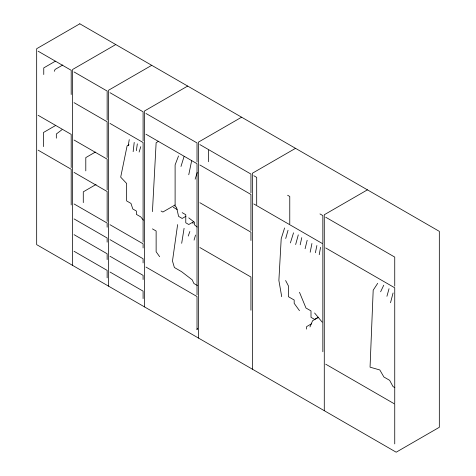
<?xml version="1.0" encoding="UTF-8"?>
<svg xmlns="http://www.w3.org/2000/svg" width="476" height="476" viewBox="0 0 476 476"><rect width="100%" height="100%" fill="white"/><g stroke="black" fill="none" stroke-linecap="round" stroke-linejoin="round"><path stroke-width="0.71" d="M152.439 211.636L156.134 142.693L158.704 141.211M133.149 151.671L134.208 142.395M177.625 224.595L172.479 261.026L174.371 267.5L181.558 271.653L192.203 279.829L193.893 283.494L197.421 285.529M136.356 150.684L137.332 143.859M181.683 243.313L184.081 228.325M128.222 145.549L129.258 139.611M319.229 254.72L320.55 247.318M310.173 252.232L311.929 243.486M188.752 174.751L191.655 160.715M315.386 252.762L316.891 245.515M300.195 244.825L301.766 237.631M197.361 328.309L197.016 329.743L197.016 296.53L145.965 267.06M305.086 248.746L307.163 240.273M390.516 302.742L393.069 292.972M295.644 244.551L298.291 234.864M386.923 296.292L389.035 288.712M285.707 238.494L288.045 230.253M194.065 240.136L195.535 235.061M139.123 152.07L140.777 146.667M180.981 166.469L184.111 156.354M195.142 179.196L197.231 172.461M290.384 242.909L293.531 232.812M284.589 227.968L281.203 238.714L278.882 280.459L281.709 296.679M188.228 236.06L189.859 231.497M178.53 155.95L175.108 164.898L175.108 206.411L176.542 207.238L178.577 216.378L182.171 218.454L185.961 216.271M54.294 71.317L55.073 69.442L62.79 64.986M309.953 326.941L312.589 320.735L318.325 317.427M380.622 291.788L383.745 285.195M377.694 283.327L373.19 290.187L370.054 367.169L379.818 369.965L383.9 376.998L389.654 380.324L393.021 386.583L394.83 387.625M61.957 129.716L56.329 134.018L56.329 138.171M55.335 61.214L43.756 67.895L43.756 74.542M115.769 44.554L72.632 69.46L72.632 265.4M151.719 65.313L108.582 90.22L108.582 286.153M55.65 125.468L43.477 132.495L43.477 146.608M187.669 86.067L144.531 110.973L144.531 306.913M95.361 152.076L85.793 157.598L85.793 170.878M129.014 144.811L127.092 145.918L120.69 177.149L126.652 183.492L126.652 200.926L130.965 203.413L132.792 208.982L136.392 211.058L136.392 214.379L140.706 216.872L143.377 220.18M96.093 184.45L83.282 191.846L83.282 202.639M241.594 117.203L198.456 142.11L198.456 338.043M175.067 204.977L162.84 212.034L161.066 211.005M295.519 148.333L252.381 173.24L252.381 369.18M193.803 221.602L188.77 224.511L185.771 222.78L185.771 214.718L182.171 212.641M367.418 189.847L324.281 214.753L324.281 410.687M318.42 317.195L314.594 319.408L311.001 317.331L311.001 310.911L305.967 308.008L299.487 292.294M311.726 323.662L306.633 326.607L306.633 329.1M38.116 51.2L71.192 70.293L71.192 94.528M74.066 71.953L107.142 91.047L107.142 120.107M110.016 92.707L143.092 111.806L143.092 140.86M145.965 113.466L197.016 142.937L197.016 162.03M199.89 144.597L250.941 174.073L250.941 192.804M253.821 175.733L256.695 177.393L256.695 204.787M287.611 195.243L289.771 196.487L289.771 223.887M319.967 213.92L322.841 215.58L322.841 242.98M325.721 217.24L394.741 257.094L394.741 286.153M199.89 164.994L250.941 194.464L250.941 230.527M145.965 134.22L197.016 163.696L197.016 294.87M253.821 203.96L322.841 243.813L322.841 351.74M74.066 102.673L107.142 121.767L107.142 157.467M110.016 123.427L143.092 142.52L143.092 242.153M325.721 247.96L394.741 287.813L394.741 403.214M199.89 202.716L250.941 232.187L250.941 240.493M38.116 115.287L71.192 134.381L71.192 167.594M74.066 140.033L107.142 159.127L107.142 189.847M173.288 207.268L177.126 209.488M38.116 150.154L71.192 169.254L71.192 204.954M74.066 172.413L107.142 191.507L107.142 221.394M199.89 247.55L250.941 277.02L250.941 310.233M152.439 228.879L156.134 231.015L156.134 251.768L159.644 256.695M74.066 203.96L107.142 223.054L107.142 227.207M110.016 224.72L143.092 243.813L143.092 247.966M74.066 218.906L107.142 238L107.142 242.153M110.016 239.66L143.092 258.754L143.092 262.907M325.721 364.194L394.741 404.047L394.741 443.9M74.066 234.68L107.142 253.773L107.142 259.587M110.016 256.267L143.092 275.36L143.092 279.513M74.066 251.286L107.142 270.38L107.142 277.853M110.016 272.04L143.092 291.133L143.092 298.607M188.77 217.865L194.434 222.286L194.434 224.779L197.165 227.034M314.594 312.988L322.181 322.115M299.487 310.685L294.18 303.343L294.18 300.023L288.426 296.703L288.426 285.909L285.612 280.513M192.881 222.375L193.066 223.791M208.625 150.107L208.625 161.727M79.819 23.8L36.676 48.707L36.676 244.646L396.181 452.2L439.324 427.293L439.324 231.354L79.819 23.8"/></g></svg>
